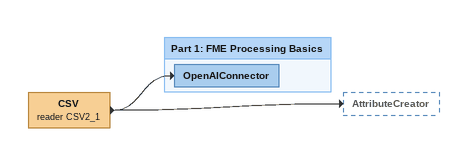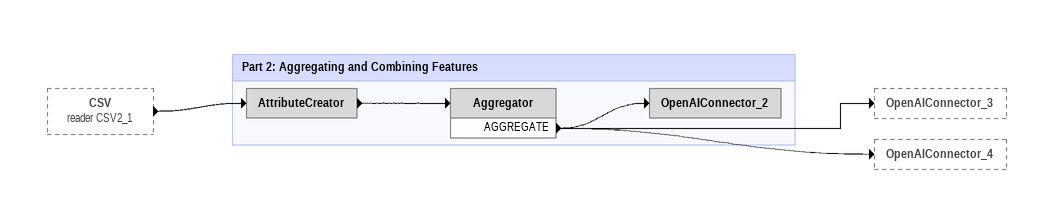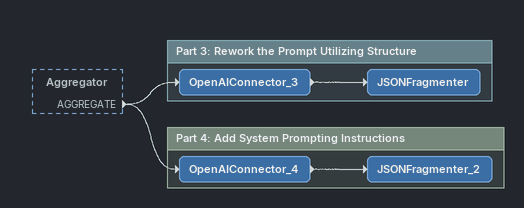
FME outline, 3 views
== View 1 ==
CSV (reader CSV2_1)
    -> AttributeCreator
    -> OpenAIConnector

Bookmark: Part 1: FME Processing Basics
OpenAIConnector

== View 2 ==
CSV (reader CSV2_1) [outside]
    -> AttributeCreator

Bookmark: Part 2: Aggregating and Combining Features
AttributeCreator
    -> Aggregator
Aggregator
    AGGREGATE -> OpenAIConnector_2
    AGGREGATE -> OpenAIConnector_3
    AGGREGATE -> OpenAIConnector_4
OpenAIConnector_2

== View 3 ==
Aggregator [outside]
    AGGREGATE -> OpenAIConnector_3
    AGGREGATE -> OpenAIConnector_4

Bookmark: Part 3: Rework the Prompt Utilizing Structure
OpenAIConnector_3
    -> JSONFragmenter
JSONFragmenter

Bookmark: Part 4: Add System Prompting Instructions
OpenAIConnector_4
    -> JSONFragmenter_2
JSONFragmenter_2
